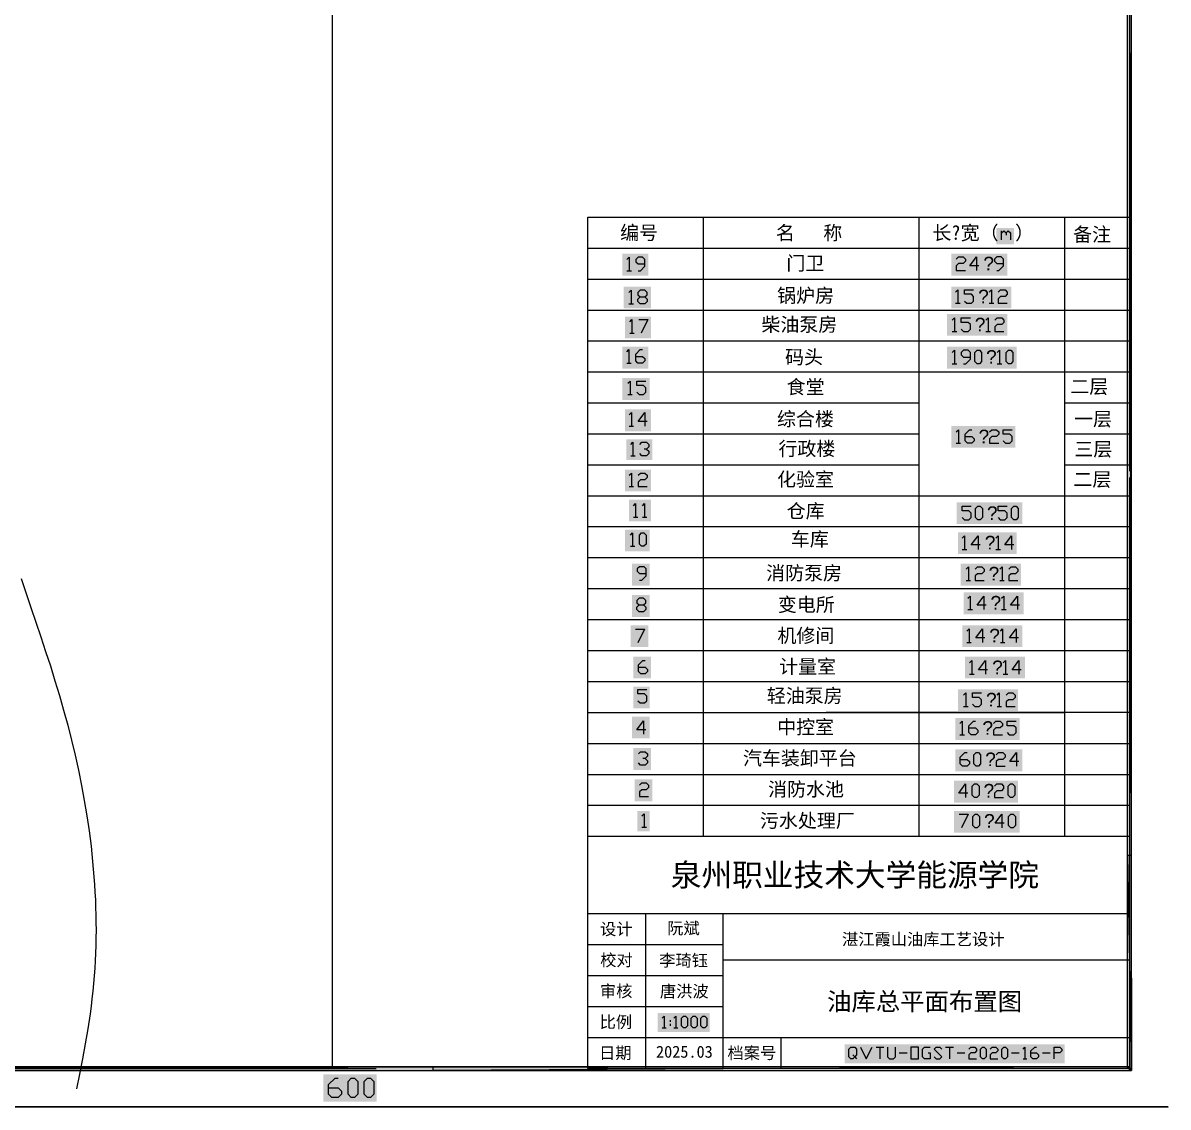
# Model space of a CAD drawing. Header units: inches. Extents: x 0 to 841, y 0 to 594.
# Drawn here: x 545 to 841, y 0 to 280.2 of the extents above; entities that cross this region are included whole.
import ezdxf

# ---------------------------------------------------------------- set-up
doc = ezdxf.new("R2010")
doc.units = ezdxf.units.IN
doc.header["$MEASUREMENT"] = 0
doc.layers.add('PDF_几何图形', color=7, linetype='Continuous')
doc.layers.add('PDF_文字', color=7, linetype='Continuous')
doc.layers.add('PDF_实体填充', color=7, linetype='Continuous', true_color=0xffffff)
doc.styles.add('PDF Arial', font='arial.ttf')
doc.styles.add('PDF SimSun', font='simsun.ttc')

msp = doc.modelspace()

# ---------------------------------------------------------------- hatches: boundary and pattern name
at = {"layer": 'PDF_几何图形', "true_color": 0xffffff, "transparency": 33554559}
h = msp.add_hatch(color=7, dxfattribs=at)
h.paths.add_polyline_path([(25, 584.48), (25, 583.46), (831.49, 584.48)])
h.paths.add_polyline_path([(25, 583.46), (831.49, 584.48), (830.47, 583.46)])
h.paths.add_polyline_path([(831.49, 584.48), (830.47, 583.46), (831.49, 9.48)])
h.paths.add_polyline_path([(830.47, 583.46), (831.49, 9.48), (830.47, 10.5)])
h.paths.add_polyline_path([(831.49, 9.48), (830.47, 10.5), (24.49, 9.48)])
h.paths.add_polyline_path([(830.47, 10.5), (24.49, 9.48), (25.48, 10.5)])
h.paths.add_polyline_path([(24.49, 9.48), (25.48, 10.5), (24.49, 584.48)])
h.paths.add_polyline_path([(25.48, 10.5), (24.49, 584.48), (25.48, 583.46)])
h.paths.add_polyline_path([(24.49, 584.48), (25.48, 583.46), (410.49, 584.48)])
h.paths.add_polyline_path([(25.48, 583.46), (410.49, 584.48), (410.49, 583.46)])
h = msp.add_hatch(color=7, dxfattribs=at)
h.paths.add_polyline_path([(831.49, 64.98), (830.47, 64.98), (831.49, 9.99)])
h.paths.add_polyline_path([(830.47, 64.98), (831.49, 9.99), (830.47, 9.99)])
h = msp.add_hatch(color=7, dxfattribs=at)
h.paths.add_polyline_path([(830.98, 9.48), (830.98, 10.5), (650.98, 9.48)])
h.paths.add_polyline_path([(830.98, 10.5), (650.98, 9.48), (650.98, 10.5)])
h = msp.add_hatch(color=7, dxfattribs=at)
h.paths.add_polyline_path([(840.89, 0.08), (0.08, 0.08), (840.97, 0)])
h.paths.add_polyline_path([(0.08, 0.08), (840.97, 0), (0, 0)])
at = {"layer": 'PDF_实体填充', "transparency": 33554559}
for points in [[(796.57, 222.96), (801.16, 222.96), (801.16, 227.19), (796.57, 227.19)], [(699.91, 214.84), (706.61, 214.84), (706.61, 220.49), (699.91, 220.49)], [(784.93, 214.84), (799.39, 214.84), (799.39, 220.49), (784.93, 220.49)], [(700.26, 206.38), (707.32, 206.38), (707.32, 212.02), (700.26, 212.02)], [(784.93, 206.38), (800.45, 206.38), (800.45, 212.02), (784.93, 212.02)], [(700.62, 198.61), (707.32, 198.61), (707.32, 204.26), (700.62, 204.26)], [(783.87, 199.32), (799.39, 199.32), (799.39, 204.96), (783.87, 204.96)], [(699.91, 190.85), (706.61, 190.85), (706.61, 196.5), (699.91, 196.5)], [(783.87, 190.85), (801.86, 190.85), (801.86, 196.5), (783.87, 196.5)], [(699.91, 182.74), (706.97, 182.74), (706.97, 188.38), (699.91, 188.38)], [(700.62, 174.62), (707.32, 174.62), (707.32, 180.27), (700.62, 180.27)], [(784.93, 170.39), (801.51, 170.39), (801.51, 176.04), (784.93, 176.04)], [(700.97, 167.22), (707.67, 167.22), (707.67, 172.51), (700.97, 172.51)], [(700.62, 159.1), (707.32, 159.1), (707.32, 164.75), (700.62, 164.75)], [(701.67, 151.34), (707.32, 151.34), (707.32, 156.99), (701.67, 156.99)], [(786.34, 150.64), (803.27, 150.64), (803.27, 156.28), (786.34, 156.28)], [(700.62, 143.58), (706.97, 143.58), (706.97, 149.22), (700.62, 149.22)], [(786.69, 142.88), (801.86, 142.88), (801.86, 148.52), (786.69, 148.52)], [(702.38, 134.76), (706.97, 134.76), (706.97, 140.41), (702.38, 140.41)], [(787.4, 134.76), (802.92, 134.76), (802.92, 140.41), (787.4, 140.41)], [(702.38, 126.65), (706.97, 126.65), (706.97, 132.29), (702.38, 132.29)], [(788.11, 127.35), (803.63, 127.35), (803.63, 133), (788.11, 133)], [(702.03, 118.89), (706.61, 118.89), (706.61, 124.53), (702.03, 124.53)], [(787.75, 118.89), (803.27, 118.89), (803.27, 124.53), (787.75, 124.53)], [(702.73, 110.77), (707.32, 110.77), (707.32, 116.42), (702.73, 116.42)], [(788.46, 110.77), (803.98, 110.77), (803.98, 116.42), (788.46, 116.42)], [(702.73, 103.01), (706.97, 103.01), (706.97, 108.66), (702.73, 108.66)], [(786.69, 102.31), (802.22, 102.31), (802.22, 107.95), (786.69, 107.95)], [(702.38, 95.25), (706.97, 95.25), (706.97, 100.89), (702.38, 100.89)], [(785.99, 94.9), (802.57, 94.9), (802.57, 100.54), (785.99, 100.54)], [(702.73, 87.14), (707.32, 87.14), (707.32, 92.78), (702.73, 92.78)], [(785.99, 86.78), (803.27, 86.78), (803.27, 92.43), (785.99, 92.43)], [(703.09, 79.02), (707.67, 79.02), (707.67, 84.67), (703.09, 84.67)], [(785.64, 78.67), (802.22, 78.67), (802.22, 84.31), (785.64, 84.31)], [(703.79, 71.26), (706.97, 71.26), (706.97, 76.55), (703.79, 76.55)], [(785.64, 70.91), (802.57, 70.91), (802.57, 76.55), (785.64, 76.55)], [(709.08, 19.4), (722.49, 19.4), (722.49, 24.34), (709.08, 24.34)], [(757.41, 11.29), (814.21, 11.29), (814.21, 16.23), (757.41, 16.23)], [(622.65, 1.41), (636.41, 1.41), (636.41, 8.47), (622.65, 8.47)]]:
    msp.add_hatch(color=7, dxfattribs=at).paths.add_polyline_path(points, flags=16)

# ---------------------------------------------------------------- linework, layer by layer
at = {"layer": 'PDF_几何图形'}
for p, q in [((624.99, 9.76), (624.99, 554.02)), ((830.98, 318.39), (830.98, 164.34)), ((690.99, 221.97), (690.99, 229.98)), ((690.99, 229.98), (830.98, 229.98)), ((720.77, 229.98), (720.77, 69.98)), ((776.56, 229.98), (776.56, 69.98)), ((814.18, 229.98), (814.18, 69.98)), ((797.92, 224.13), (797.92, 226.46)), ((690.99, 213.97), (690.99, 221.97)), ((690.99, 221.97), (830.98, 221.97)), ((701.08, 216.13), (702.25, 216.13)), ((690.99, 213.97), (830.98, 213.97)), ((690.99, 205.97), (690.99, 213.97)), ((701.63, 207.6), (702.8, 207.6)), ((786.05, 207.71), (787.23, 207.71)), ((794.74, 207.71), (795.91, 207.71)), ((690.99, 197.99), (690.99, 205.97)), ((690.99, 205.97), (830.98, 205.97)), ((701.82, 199.98), (702.99, 199.98)), ((785.18, 200.45), (786.36, 200.45)), ((793.88, 200.45), (795.04, 200.45)), ((690.99, 189.99), (690.99, 197.99)), ((690.99, 197.99), (830.98, 197.99)), ((690.99, 181.99), (690.99, 189.99)), ((690.99, 189.99), (830.98, 189.99)), ((701.04, 192.26), (702.23, 192.26)), ((785.2, 192.09), (786.36, 192.09)), ((796.8, 192.09), (797.96, 192.09)), ((701.32, 184.13), (702.48, 184.13)), ((690.99, 173.99), (690.99, 181.99)), ((690.99, 181.99), (776.56, 181.99)), ((814.18, 181.99), (830.98, 181.99)), ((701.67, 175.94), (702.84, 175.94)), ((690.99, 165.99), (690.99, 173.99)), ((690.99, 173.99), (776.56, 173.99)), ((814.18, 173.99), (830.98, 173.99)), ((786.17, 171.53), (787.34, 171.53)), ((690.99, 157.99), (690.99, 165.99)), ((690.99, 165.99), (776.56, 165.99)), ((702.08, 168.3), (703.24, 168.3)), ((814.18, 165.99), (830.98, 165.99)), ((701.67, 160.34), (702.84, 160.34)), ((830.98, 162.73), (830.98, 64.98)), ((690.99, 149.99), (690.99, 157.99)), ((690.99, 157.99), (830.98, 157.99)), ((702.78, 152.46), (703.94, 152.46)), ((705.1, 152.46), (706.27, 152.46)), ((690.99, 141.99), (690.99, 149.99)), ((690.99, 149.99), (830.98, 149.99)), ((701.99, 144.91), (703.16, 144.91)), ((787.78, 144.1), (788.95, 144.1)), ((796.46, 144.1), (797.62, 144.1)), ((690.99, 133.99), (690.99, 141.99)), ((690.99, 141.99), (830.98, 141.99)), ((690.99, 125.98), (690.99, 133.99)), ((690.99, 133.99), (830.98, 133.99)), ((788.78, 136.08), (789.94, 136.08)), ((797.45, 136.08), (798.62, 136.08)), ((789.24, 128.57), (790.41, 128.57)), ((797.94, 128.57), (799.11, 128.57)), ((690.99, 117.98), (690.99, 125.98)), ((690.99, 125.98), (830.98, 125.98)), ((788.92, 120.08), (790.09, 120.08)), ((797.62, 120.08), (798.79, 120.08)), ((690.99, 109.98), (690.99, 117.98)), ((690.99, 117.98), (830.98, 117.98)), ((690.99, 101.98), (690.99, 109.98)), ((690.99, 109.98), (830.98, 109.98)), ((789.66, 111.87), (790.83, 111.87)), ((798.34, 111.87), (799.53, 111.87)), ((690.99, 93.98), (690.99, 101.98)), ((690.99, 101.98), (814.18, 101.98)), ((830.98, 101.98), (752.58, 101.98)), ((788.08, 103.53), (789.26, 103.53)), ((796.78, 103.53), (797.94, 103.53)), ((787.17, 96.2), (788.33, 96.2)), ((690.99, 85.98), (690.99, 93.98)), ((690.99, 93.98), (830.98, 93.98)), ((690.99, 77.98), (690.99, 85.98)), ((690.99, 85.98), (830.98, 85.98)), ((690.99, 69.98), (690.99, 77.98)), ((690.99, 77.98), (830.98, 77.98)), ((704.96, 72.33), (706.12, 72.33)), ((690.99, 69.98), (830.98, 69.98)), ((690.99, 69.98), (830.98, 69.98)), ((690.99, 69.98), (830.98, 69.98)), ((690.99, 9.99), (690.99, 69.98)), ((830.98, 69.98), (830.98, 50)), ((830.98, 64.98), (830.98, 9.99)), ((690.99, 50), (830.98, 50)), ((705.99, 9.99), (705.99, 50)), ((725.97, 9.99), (725.97, 50)), ((830.98, 50), (830.98, 37.99)), ((690.99, 41.99), (725.97, 41.99)), ((830.98, 37.99), (725.97, 37.99)), ((830.98, 37.99), (830.98, 17.99)), ((690.99, 33.99), (725.97, 33.99)), ((690.99, 25.99), (725.97, 25.99)), ((712.24, 22.48), (712.24, 21.99)), ((712.24, 21.48), (712.24, 21)), ((690.99, 17.99), (830.98, 17.99)), ((710.23, 20.49), (711.24, 20.49)), ((713.23, 20.49), (714.23, 20.49)), ((740.98, 9.99), (740.98, 17.99)), ((830.98, 17.99), (830.98, 9.99)), ((765.49, 15.49), (767.48, 15.49)), ((766.49, 15.49), (766.49, 12.49)), ((783.48, 15.49), (785.47, 15.49)), ((784.48, 15.49), (784.48, 12.49)), ((771.48, 13.99), (773.49, 13.99)), ((786.49, 13.99), (788.48, 13.99)), ((800.48, 13.99), (802.49, 13.99)), ((803.49, 12.49), (804.48, 12.49)), ((808.48, 13.99), (810.49, 13.99)), ((705.99, 9.99), (690.99, 9.99)), ((725.97, 9.99), (705.99, 9.99)), ((740.98, 9.99), (725.97, 9.99)), ((830.98, 9.99), (740.98, 9.99))]:
    msp.add_line(p, q, dxfattribs=at)
at = {"layer": 'PDF_几何图形', "color": 2, "true_color": 0xffff00}
msp.add_line((25, 9.99), (636.31, 9.99), dxfattribs=at)
at = {"layer": 'PDF_几何图形'}
for points in [[(831.49, 584.48), (830.47, 583.46), (831.49, 9.48), (831.49, 584.48), (831.49, 584.48)], [(830.47, 583.46), (831.49, 9.48), (830.47, 10.5), (830.47, 583.46), (830.47, 583.46)], [(797.92, 225.89), (798.49, 226.46), (799.08, 225.89), (799.08, 225.3)], [(799.08, 225.89), (799.66, 226.46), (800.25, 225.89), (800.25, 224.13)], [(701.08, 219.03), (701.65, 219.63), (701.65, 216.13)], [(703.98, 216.13), (704.57, 216.13), (705.74, 217.3), (705.74, 219.03), (705.15, 219.63), (703.98, 219.63), (703.41, 219.03), (703.41, 218.46), (703.98, 217.87), (705.74, 217.87)], [(786.24, 219.14), (786.83, 219.73), (787.99, 219.73), (788.59, 219.14), (788.59, 218.57), (787.99, 217.97), (786.83, 217.97), (786.24, 217.38), (786.24, 216.22), (788.59, 216.22)], [(792.08, 217.38), (789.75, 217.38), (791.49, 219.73), (791.49, 216.22)], [(796.67, 216.22), (797.26, 216.22), (798.43, 217.38), (798.43, 219.14), (797.86, 219.73), (796.67, 219.73), (796.1, 219.14), (796.1, 218.57), (796.67, 217.97), (798.43, 217.97)], [(701.63, 210.52), (702.23, 211.1), (702.23, 207.6)], [(704.55, 207.6), (703.96, 208.2), (703.96, 208.77), (704.55, 209.36), (705.72, 209.36), (706.31, 209.93), (706.31, 210.52), (705.72, 211.1), (704.55, 211.1), (703.96, 210.52), (703.96, 209.93), (704.55, 209.36)], [(786.05, 210.61), (786.64, 211.2), (786.64, 207.71)], [(788.39, 208.28), (788.97, 207.71), (790.13, 207.71), (790.72, 208.28), (790.72, 209.44), (790.13, 210.04), (788.39, 210.04), (788.39, 211.2), (790.72, 211.2)], [(794.74, 210.61), (795.34, 211.2), (795.34, 207.71)], [(797.07, 210.61), (797.67, 211.2), (798.83, 211.2), (799.4, 210.61), (799.4, 210.04), (798.83, 209.44), (797.67, 209.44), (797.07, 208.87), (797.07, 207.71), (799.4, 207.71)], [(705.72, 209.36), (706.31, 208.77), (706.31, 208.2), (705.72, 207.6), (704.55, 207.6)], [(701.82, 202.9), (702.39, 203.48), (702.39, 199.98)], [(704.15, 203.48), (706.48, 203.48), (704.74, 199.98)], [(785.18, 203.37), (785.77, 203.96), (785.77, 200.45)], [(787.53, 201.04), (788.1, 200.45), (789.26, 200.45), (789.86, 201.04), (789.86, 202.21), (789.26, 202.78), (787.53, 202.78), (787.53, 203.96), (789.86, 203.96)], [(793.88, 203.37), (794.45, 203.96), (794.45, 200.45)], [(796.21, 203.37), (796.8, 203.96), (797.96, 203.96), (798.53, 203.37), (798.53, 202.78), (797.96, 202.21), (796.8, 202.21), (796.21, 201.61), (796.21, 200.45), (798.53, 200.45)], [(701.04, 195.16), (701.63, 195.75), (701.63, 192.26)], [(703.39, 193.99), (705.13, 193.99), (705.72, 193.42), (705.72, 192.83), (705.13, 192.26), (703.96, 192.26), (703.39, 192.83), (703.39, 194.59), (704.55, 195.75), (705.13, 195.75)], [(785.2, 194.99), (785.79, 195.58), (785.79, 192.09)], [(788.12, 192.09), (788.69, 192.09), (789.86, 193.25), (789.86, 194.99), (789.28, 195.58), (788.12, 195.58), (787.53, 194.99), (787.53, 194.42), (788.12, 193.82), (789.86, 193.82)], [(796.8, 194.99), (797.39, 195.58), (797.39, 192.09)], [(701.32, 187.03), (701.91, 187.62), (701.91, 184.13)], [(703.64, 184.7), (704.24, 184.13), (705.4, 184.13), (705.99, 184.7), (705.99, 185.86), (705.4, 186.46), (703.64, 186.46), (703.64, 187.62), (705.99, 187.62)], [(701.67, 178.86), (702.25, 179.45), (702.25, 175.94)], [(706.33, 177.12), (704, 177.12), (705.76, 179.45), (705.76, 175.94)], [(786.17, 174.46), (786.76, 175.05), (786.76, 171.53)], [(788.5, 173.29), (790.26, 173.29), (790.83, 172.72), (790.83, 172.13), (790.26, 171.53), (789.09, 171.53), (788.5, 172.13), (788.5, 173.88), (789.66, 175.05), (790.26, 175.05)], [(794.85, 174.46), (795.44, 175.05), (796.61, 175.05), (797.2, 174.46), (797.2, 173.88), (796.61, 173.29), (795.44, 173.29), (794.85, 172.72), (794.85, 171.53), (797.2, 171.53)], [(798.36, 172.13), (798.94, 171.53), (800.1, 171.53), (800.69, 172.13), (800.69, 173.29), (800.1, 173.88), (798.36, 173.88), (798.36, 175.05), (800.69, 175.05)], [(702.08, 171.22), (702.65, 171.79), (702.65, 168.3)], [(704.41, 171.22), (704.98, 171.79), (706.14, 171.79), (706.73, 171.22), (706.73, 170.62), (706.14, 170.05), (705.57, 170.05)], [(706.14, 170.05), (706.73, 169.46), (706.73, 168.89), (706.14, 168.3), (704.98, 168.3), (704.41, 168.89)], [(701.67, 163.26), (702.27, 163.85), (702.27, 160.34)], [(704, 163.26), (704.6, 163.85), (705.76, 163.85), (706.35, 163.26), (706.35, 162.67), (705.76, 162.09), (704.6, 162.09), (704, 161.5), (704, 160.34), (706.35, 160.34)], [(702.78, 155.38), (703.35, 155.98), (703.35, 152.46)], [(705.1, 155.38), (705.68, 155.98), (705.68, 152.46)], [(787.74, 152.32), (788.31, 151.72), (789.47, 151.72), (790.07, 152.32), (790.07, 153.48), (789.47, 154.07), (787.74, 154.07), (787.74, 155.24), (790.07, 155.24)], [(797.01, 152.32), (797.58, 151.72), (798.75, 151.72), (799.34, 152.32), (799.34, 153.48), (798.75, 154.07), (797.01, 154.07), (797.01, 155.24), (799.34, 155.24)], [(701.99, 147.83), (702.56, 148.4), (702.56, 144.91)], [(787.78, 147), (788.35, 147.6), (788.35, 144.1)], [(792.44, 145.27), (790.11, 145.27), (791.87, 147.6), (791.87, 144.1)], [(796.46, 147), (797.05, 147.6), (797.05, 144.1)], [(801.14, 145.27), (798.81, 145.27), (800.54, 147.6), (800.54, 144.1)], [(704.36, 136.14), (704.93, 136.14), (706.1, 137.31), (706.1, 139.06), (705.53, 139.64), (704.36, 139.64), (703.77, 139.06), (703.77, 138.47), (704.36, 137.88), (706.1, 137.88)], [(788.78, 139), (789.35, 139.59), (789.35, 136.08)], [(791.1, 139), (791.7, 139.59), (792.86, 139.59), (793.43, 139), (793.43, 138.43), (792.86, 137.84), (791.7, 137.84), (791.1, 137.27), (791.1, 136.08), (793.43, 136.08)], [(797.45, 139), (798.05, 139.59), (798.05, 136.08)], [(799.78, 139), (800.38, 139.59), (801.54, 139.59), (802.13, 139), (802.13, 138.43), (801.54, 137.84), (800.38, 137.84), (799.78, 137.27), (799.78, 136.08), (802.13, 136.08)], [(704.26, 127.99), (703.66, 128.59), (703.66, 129.16), (704.26, 129.75), (705.42, 129.75), (705.99, 130.32), (705.99, 130.92), (705.42, 131.49), (704.26, 131.49), (703.66, 130.92), (703.66, 130.32), (704.26, 129.75)], [(789.24, 131.49), (789.83, 132.06), (789.83, 128.57)], [(793.92, 129.73), (791.59, 129.73), (793.33, 132.06), (793.33, 128.57)], [(797.94, 131.49), (798.51, 132.06), (798.51, 128.57)], [(802.6, 129.73), (800.27, 129.73), (802.03, 132.06), (802.03, 128.57)], [(705.42, 129.75), (705.99, 129.16), (705.99, 128.59), (705.42, 127.99), (704.26, 127.99)], [(703.35, 123.49), (705.68, 123.49), (703.94, 119.99)], [(788.92, 123), (789.52, 123.59), (789.52, 120.08)], [(793.6, 121.24), (791.27, 121.24), (793.01, 123.59), (793.01, 120.08)], [(797.62, 123), (798.19, 123.59), (798.19, 120.08)], [(802.28, 121.24), (799.95, 121.24), (801.71, 123.59), (801.71, 120.08)], [(704.09, 113.69), (705.82, 113.69), (706.42, 113.09), (706.42, 112.52), (705.82, 111.93), (704.66, 111.93), (704.09, 112.52), (704.09, 114.26), (705.25, 115.42), (705.82, 115.42)], [(789.66, 114.79), (790.26, 115.36), (790.26, 111.87)], [(794.32, 113.03), (791.99, 113.03), (793.75, 115.36), (793.75, 111.87)], [(798.34, 114.79), (798.94, 115.36), (798.94, 111.87)], [(803.02, 113.03), (800.69, 113.03), (802.43, 115.36), (802.43, 111.87)], [(703.92, 105.01), (704.49, 104.42), (705.65, 104.42), (706.25, 105.01), (706.25, 106.17), (705.65, 106.76), (703.92, 106.76), (703.92, 107.93), (706.25, 107.93)], [(788.08, 106.43), (788.67, 107.02), (788.67, 103.53)], [(790.43, 104.1), (791, 103.53), (792.16, 103.53), (792.76, 104.1), (792.76, 105.26), (792.16, 105.85), (790.43, 105.85), (790.43, 107.02), (792.76, 107.02)], [(796.78, 106.43), (797.35, 107.02), (797.35, 103.53)], [(799.11, 106.43), (799.7, 107.02), (800.86, 107.02), (801.43, 106.43), (801.43, 105.85), (800.86, 105.26), (799.7, 105.26), (799.11, 104.69), (799.11, 103.53), (801.43, 103.53)], [(705.95, 97.51), (703.62, 97.51), (705.36, 99.84), (705.36, 96.35)], [(787.17, 99.12), (787.74, 99.69), (787.74, 96.2)], [(789.5, 97.96), (791.23, 97.96), (791.82, 97.37), (791.82, 96.8), (791.23, 96.2), (790.07, 96.2), (789.5, 96.8), (789.5, 98.53), (790.66, 99.69), (791.23, 99.69)], [(795.85, 99.12), (796.44, 99.69), (797.6, 99.69), (798.17, 99.12), (798.17, 98.53), (797.6, 97.96), (796.44, 97.96), (795.85, 97.37), (795.85, 96.2), (798.17, 96.2)], [(799.34, 96.8), (799.93, 96.2), (801.09, 96.2), (801.69, 96.8), (801.69, 97.96), (801.09, 98.53), (799.34, 98.53), (799.34, 99.69), (801.69, 99.69)], [(704.07, 91.25), (704.64, 91.82), (705.8, 91.82), (706.4, 91.25), (706.4, 90.66), (705.8, 90.09), (705.23, 90.09)], [(705.8, 90.09), (706.4, 89.49), (706.4, 88.92), (705.8, 88.33), (704.64, 88.33), (704.07, 88.92)], [(787.27, 89.83), (789.03, 89.83), (789.62, 89.26), (789.62, 88.67), (789.03, 88.1), (787.87, 88.1), (787.27, 88.67), (787.27, 90.42), (788.46, 91.59), (789.03, 91.59)], [(796.54, 91.02), (797.14, 91.59), (798.3, 91.59), (798.89, 91.02), (798.89, 90.42), (798.3, 89.83), (797.14, 89.83), (796.54, 89.26), (796.54, 88.1), (798.89, 88.1)], [(802.39, 89.26), (800.06, 89.26), (801.81, 91.59), (801.81, 88.1)], [(704.34, 83.18), (704.93, 83.76), (706.1, 83.76), (706.67, 83.18), (706.67, 82.59), (706.1, 82.02), (704.93, 82.02), (704.34, 81.43), (704.34, 80.26), (706.67, 80.26)], [(789.2, 81.15), (786.87, 81.15), (788.61, 83.5), (788.61, 79.99)], [(796.14, 82.91), (796.71, 83.5), (797.88, 83.5), (798.47, 82.91), (798.47, 82.32), (797.88, 81.75), (796.71, 81.75), (796.14, 81.15), (796.14, 79.99), (798.47, 79.99)], [(704.96, 75.25), (705.55, 75.82), (705.55, 72.33)], [(787, 75.69), (789.33, 75.69), (787.57, 72.2)], [(798.6, 73.36), (796.27, 73.36), (798.03, 75.69), (798.03, 72.2)], [(831.49, 64.98), (830.47, 64.98), (831.49, 9.99), (831.49, 64.98), (831.49, 64.98)], [(710.23, 22.99), (710.73, 23.5), (710.73, 20.49)], [(713.23, 22.99), (713.74, 23.5), (713.74, 20.49)], [(759.48, 13.48), (759.99, 13), (759.48, 12.49), (758.99, 12.49), (758.49, 13), (758.49, 14.99), (758.99, 15.49), (759.99, 15.49), (760.48, 14.99), (760.48, 13.48), (759.99, 13), (760.48, 12.49)], [(761.49, 15.49), (762.97, 12.49), (764.48, 15.49)], [(768.48, 15.49), (768.48, 13), (768.98, 12.49), (769.98, 12.49), (770.49, 13), (770.49, 15.49)], [(778.98, 13.99), (779.48, 13.99), (779.48, 12.49), (777.98, 12.49), (777.49, 13), (777.49, 14.99), (777.98, 15.49), (779.48, 15.49)], [(780.48, 13), (780.99, 12.49), (781.98, 12.49), (782.49, 13), (780.48, 14.99), (780.99, 15.49), (781.98, 15.49), (782.49, 14.99)], [(789.47, 14.99), (789.98, 15.49), (790.98, 15.49), (791.49, 14.99), (791.49, 14.5), (790.98, 13.99), (789.98, 13.99), (789.47, 13.48), (789.47, 12.49), (791.49, 12.49)], [(794.98, 14.99), (795.49, 15.49), (796.48, 15.49), (796.99, 14.99), (796.99, 14.5), (796.48, 13.99), (795.49, 13.99), (794.98, 13.48), (794.98, 12.49), (796.99, 12.49)], [(803.49, 14.99), (803.97, 15.49), (803.97, 12.49)], [(805.48, 13.99), (806.98, 13.99), (807.49, 13.48), (807.49, 13), (806.98, 12.49), (805.98, 12.49), (805.48, 13), (805.48, 14.5), (806.49, 15.49), (806.98, 15.49)], [(811.49, 12.49), (811.49, 15.49), (812.99, 15.49), (813.48, 14.99), (813.48, 14.5), (812.99, 13.99), (811.49, 13.99)], [(831.49, 9.48), (830.47, 10.5), (24.49, 9.48), (831.49, 9.48), (831.49, 9.48)], [(830.47, 10.5), (24.49, 9.48), (25.48, 10.5), (830.47, 10.5), (830.47, 10.5)], [(830.98, 9.48), (830.98, 10.5), (650.98, 9.48), (830.98, 9.48), (830.98, 9.48)], [(840.89, 0.08), (0.08, 0.08), (840.97, 0), (840.89, 0.08), (840.89, 0.08)]]:
    msp.add_lwpolyline(points, dxfattribs=at)
for points in [[(791.61, 192.09), (791.04, 192.66), (791.04, 194.99), (791.61, 195.58), (792.2, 195.58), (792.78, 194.99), (792.78, 192.66), (792.2, 192.09)], [(799.72, 192.09), (799.13, 192.66), (799.13, 194.99), (799.72, 195.58), (800.31, 195.58), (800.88, 194.99), (800.88, 192.66), (800.31, 192.09)], [(791.82, 151.72), (791.23, 152.32), (791.23, 154.64), (791.82, 155.24), (792.4, 155.24), (792.99, 154.64), (792.99, 152.32), (792.4, 151.72)], [(801.09, 151.72), (800.5, 152.32), (800.5, 154.64), (801.09, 155.24), (801.67, 155.24), (802.26, 154.64), (802.26, 152.32), (801.67, 151.72)], [(704.89, 144.91), (704.32, 145.5), (704.32, 147.83), (704.89, 148.4), (705.48, 148.4), (706.08, 147.83), (706.08, 145.5), (705.48, 144.91)], [(791.36, 88.1), (790.79, 88.67), (790.79, 91.02), (791.36, 91.59), (791.95, 91.59), (792.52, 91.02), (792.52, 88.67), (791.95, 88.1)], [(790.93, 79.99), (790.36, 80.58), (790.36, 82.91), (790.93, 83.5), (791.53, 83.5), (792.12, 82.91), (792.12, 80.58), (791.53, 79.99)], [(800.21, 79.99), (799.63, 80.58), (799.63, 82.91), (800.21, 83.5), (800.8, 83.5), (801.39, 82.91), (801.39, 80.58), (800.8, 79.99)], [(791.08, 72.2), (790.49, 72.77), (790.49, 75.1), (791.08, 75.69), (791.65, 75.69), (792.25, 75.1), (792.25, 72.77), (791.65, 72.2)], [(800.35, 72.2), (799.76, 72.77), (799.76, 75.1), (800.35, 75.69), (800.93, 75.69), (801.52, 75.1), (801.52, 72.77), (800.93, 72.2)], [(830.47, 64.98), (831.49, 9.99), (830.47, 9.99), (830.47, 64.98), (830.47, 64.98)], [(715.73, 20.49), (715.24, 21), (715.24, 22.99), (715.73, 23.5), (716.24, 23.5), (716.72, 22.99), (716.72, 21), (716.24, 20.49)], [(718.23, 20.49), (717.74, 21), (717.74, 22.99), (718.23, 23.5), (718.74, 23.5), (719.24, 22.99), (719.24, 21), (718.74, 20.49)], [(720.72, 20.49), (720.24, 21), (720.24, 22.99), (720.72, 23.5), (721.23, 23.5), (721.74, 22.99), (721.74, 21), (721.23, 20.49)], [(774.49, 12.49), (776.48, 12.49), (776.48, 15.49), (774.49, 15.49)], [(792.99, 12.49), (792.48, 13), (792.48, 14.99), (792.99, 15.49), (793.47, 15.49), (793.98, 14.99), (793.98, 13), (793.47, 12.49)], [(798.49, 12.49), (797.98, 13), (797.98, 14.99), (798.49, 15.49), (798.98, 15.49), (799.49, 14.99), (799.49, 13), (798.98, 12.49)], [(830.98, 10.5), (650.98, 9.48), (650.98, 10.5), (830.98, 10.5), (830.98, 10.5)], [(0.08, 0.08), (840.97, 0), (0, 0), (0.08, 0.08), (0.08, 0.08)]]:
    msp.add_lwpolyline(points, close=True, dxfattribs=at)
at = {"layer": 'PDF_几何图形', "color": 5, "true_color": 0x0000ff}
msp.add_lwpolyline([(544.53, 136.57), (547.07, 129.07), (549.61, 121.56), (550.86, 117.77), (552.09, 114), (553.28, 110.19), (554.42, 106.38), (555.52, 102.55), (556.58, 98.7), (557.55, 94.85), (558.48, 90.95), (559.35, 87.06), (560.13, 83.14), (560.85, 79.23), (561.51, 75.29), (562.1, 71.35), (562.59, 67.42), (563.01, 63.48), (563.35, 59.52), (563.5, 57.55), (563.6, 55.56), (563.71, 53.59), (563.77, 51.6), (563.84, 49.64), (563.86, 47.67), (563.88, 45.7), (563.86, 43.71), (563.82, 41.74), (563.75, 39.77), (563.65, 37.8), (563.54, 35.86), (563.39, 33.89), (563.24, 31.92), (563.05, 29.97), (562.84, 28), (562.59, 26.06), (562.33, 24.11), (561.76, 20.21), (561.11, 16.32), (560.41, 12.45), (559.65, 8.55), (558.84, 4.68)], dxfattribs=at)
at = {"layer": 'PDF_几何图形', "color": 1, "true_color": 0xff0000}
msp.add_lwpolyline([(624.01, 4.97), (626.51, 4.97), (627.36, 4.15), (627.36, 3.32), (626.51, 2.48), (624.86, 2.48), (624.01, 3.32), (624.01, 5.82), (625.69, 7.47), (626.51, 7.47)], dxfattribs=at)
for points in [[(629.86, 2.48), (629.03, 3.32), (629.03, 6.65), (629.86, 7.47), (630.68, 7.47), (631.53, 6.65), (631.53, 3.32), (630.68, 2.48)], [(634.03, 2.48), (633.18, 3.32), (633.18, 6.65), (634.03, 7.47), (634.85, 7.47), (635.7, 6.65), (635.7, 3.32), (634.85, 2.48)]]:
    msp.add_lwpolyline(points, close=True, dxfattribs=at)

# ---------------------------------------------------------------- texts
at = {"layer": 'PDF_文字'}
for s, height, style, p in [('编号', 3.593, 'PDF SimSun', (699.33, 224.15)), ('名   称', 3.593, 'PDF SimSun', (739.61, 224.11)), ('长?宽（', 3.593, 'PDF SimSun', (780.03, 224.13)), ('）', 3.59, 'PDF SimSun', (801.41, 224.13)), ('备注', 3.593, 'PDF SimSun', (816.42, 223.71)), ('门卫', 3.593, 'PDF SimSun', (742.31, 216.26)), ('?', 3.51, 'PDF Arial', (793.24, 216.22)), ('锅炉房', 3.593, 'PDF SimSun', (739.94, 207.92)), ('?', 3.51, 'PDF Arial', (791.89, 207.71)), ('柴油泵房', 3.593, 'PDF SimSun', (735.86, 200.43)), ('?', 3.51, 'PDF Arial', (791.02, 200.45)), ('码头', 3.593, 'PDF SimSun', (741.98, 192.02)), ('?', 3.51, 'PDF Arial', (793.94, 192.09)), ('食堂', 3.593, 'PDF SimSun', (742.38, 184.3)), ('二层', 3.593, 'PDF SimSun', (815.7, 184.4)), ('综合楼', 3.593, 'PDF SimSun', (739.88, 176.02)), ('一层', 3.593, 'PDF SimSun', (816.67, 176.02)), ('?', 3.51, 'PDF Arial', (792.01, 171.53)), ('行政楼', 3.593, 'PDF SimSun', (740.26, 168.34)), ('三层', 3.593, 'PDF SimSun', (816.74, 168.23)), ('化验室', 3.593, 'PDF SimSun', (739.9, 160.42)), ('二层', 3.593, 'PDF SimSun', (816.5, 160.42)), ('仓库', 3.593, 'PDF SimSun', (742.4, 152.23)), ('?', 3.51, 'PDF Arial', (794.15, 151.72)), ('车库', 3.593, 'PDF SimSun', (743.48, 144.97)), ('?', 3.51, 'PDF Arial', (793.6, 144.1)), ('消防泵房', 3.593, 'PDF SimSun', (737.09, 136.21)), ('?', 3.51, 'PDF Arial', (794.6, 136.08)), ('变电所', 3.593, 'PDF SimSun', (740.11, 128.04)), ('?', 3.51, 'PDF Arial', (795.08, 128.57)), ('机修间', 3.593, 'PDF SimSun', (740.01, 120.04)), ('?', 3.51, 'PDF Arial', (794.77, 120.08)), ('计量室', 3.593, 'PDF SimSun', (740.45, 112.04)), ('?', 3.51, 'PDF Arial', (795.51, 111.87)), ('轻油泵房', 3.593, 'PDF SimSun', (737.26, 104.5)), ('?', 3.51, 'PDF Arial', (793.92, 103.53)), ('中控室', 3.593, 'PDF SimSun', (739.94, 96.41)), ('?', 3.51, 'PDF Arial', (792.99, 96.2)), ('汽车装卸平台', 3.593, 'PDF SimSun', (731.1, 88.37)), ('?', 3.51, 'PDF Arial', (793.71, 88.1)), ('消防水池', 3.593, 'PDF SimSun', (737.59, 80.35)), ('?', 3.51, 'PDF Arial', (793.28, 79.99)), ('污水处理厂', 3.593, 'PDF SimSun', (735.48, 72.22)), ('?', 3.51, 'PDF Arial', (793.41, 72.2)), ('泉州职业技术大学能源学院', 5.8152, 'PDF SimSun', (712.43, 57.09)), ('设计', 3.08, 'PDF SimSun', (694.16, 44.47)), ('阮斌', 3.08, 'PDF SimSun', (711.52, 44.68)), ('湛江霞山油库工艺设计', 3.08, 'PDF SimSun', (756.69, 41.83)), ('校对', 3.08, 'PDF SimSun', (694.2, 36.45)), ('李琦钰', 3.08, 'PDF SimSun', (709.44, 36.36)), ('审核', 3.08, 'PDF SimSun', (694.12, 28.43)), ('唐洪波', 3.08, 'PDF SimSun', (709.63, 28.38)), ('油库总平面布置图', 4.62, 'PDF SimSun', (752.83, 24.98)), ('比例', 3.08, 'PDF SimSun', (694.05, 20.45)), ('日期', 3.08, 'PDF SimSun', (693.89, 12.47)), ('2025.03', 3.08, 'PDF SimSun', (708.62, 12.76)), ('档案号', 3.08, 'PDF SimSun', (727.1, 12.45))]:
    msp.add_text(s, height=height, dxfattribs=dict(at, style=style)).set_placement(p)

doc.saveas('drawing.dxf')
